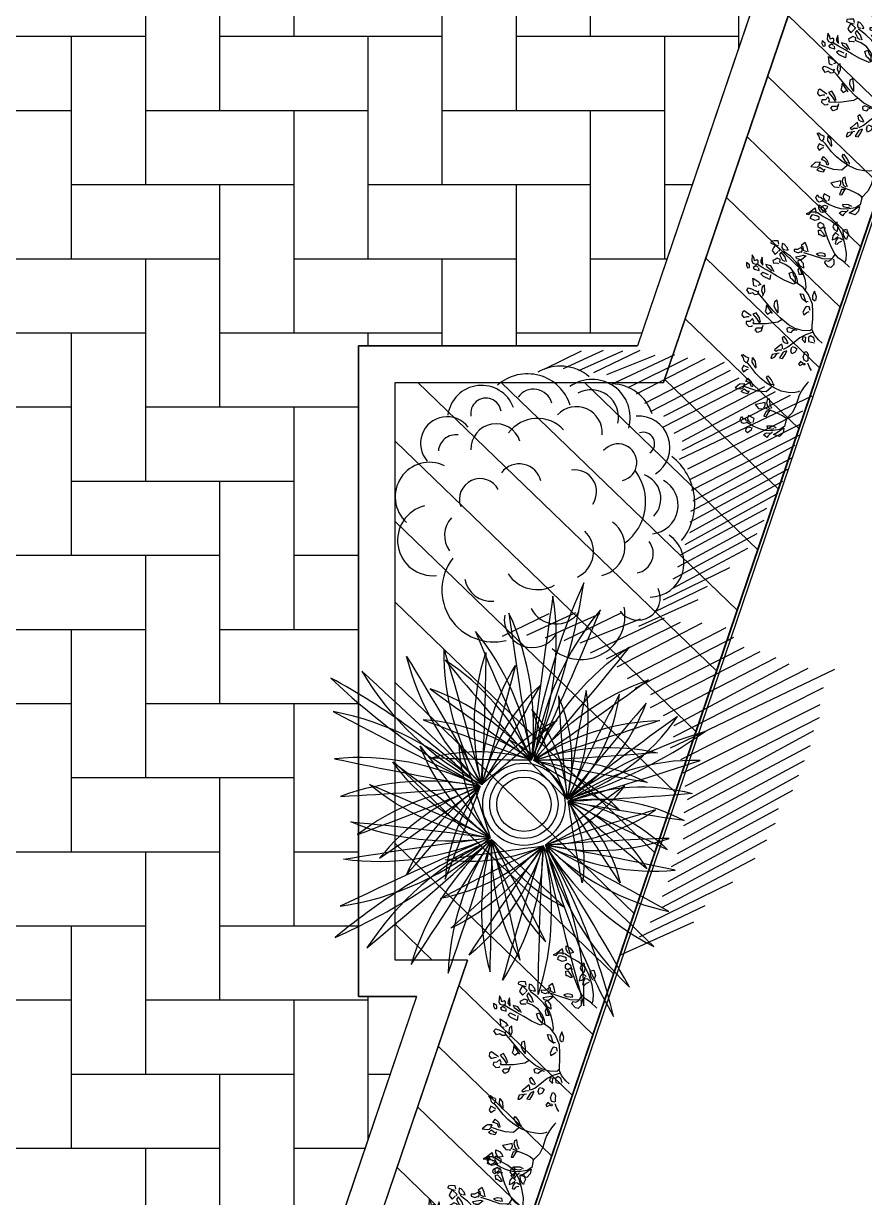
# Model space of a CAD drawing. Header units: millimetres. Extents: x 60.6 to 115.2, y 47.4 to 73.6.
# Drawn here: x 103.217 to 105.522, y 53.31 to 56.528 of the extents above; entities that cross this region are included whole.
import ezdxf

# ---------------------------------------------------------------- set-up
doc = ezdxf.new("R2010")
doc.units = ezdxf.units.MM
for name, color, linetype in [('bord', 251, 'Continuous'), ('tree 3', 96, 'Continuous'), ('trees', 118, 'Continuous')]:
    doc.layers.add(name, color=color, linetype=linetype)
doc.layers.add('hatch 3', color=7, linetype='Continuous', true_color=0x57792a)
doc.layers.add('paving', color=251, linetype='Continuous', lineweight=30)
doc.styles.get("Standard").update_dxf_attribs({"font": 'arial.ttf'})
doc.linetypes.add('FENCELINE1', pattern='A,6.35,-2.54,[133,ltypeshp.shx,S=2.54,R=0,X=-2.54,Y=0],-2.54,25.4', length=36.83)

# ---------------------------------------------------------------- blocks, each defined once
blk = doc.blocks.new('LCPLSH01')
for centre, radius, start, end in [((0.4462804744991331, 3.411669429634358), 1.846751345422383, 346.3015873750088, 127.9370226553181), ((-1.236412537400685, 3.811305384647731), 1.00007828974768, 15.03719734787322, 170.8059841391778), ((-2.760716976921245, 2.978446032712869), 1.562548278924652, 72.59783825227498, 215.221853774835), ((0.7586330762831679, 2.964807016332069), 0.9344367083647337, 32.92540397215033, 120.281903141776), ((3.142254820817815, 2.675310571032115), 1.260942738531412, 307.7690162227123, 119.5953548926374), ((-1.668193587478637, 2.712798834943607), 0.9873212501329246, 50.32486390489546, 170.5642262486379), ((-0.4589377279976397, 1.627808135024173), 1.247029163362783, 57.13994507918288, 143.1153100614277), ((2.006182093419394, 1.977579965638514), 0.9124787550288564, 340.8702265453924, 60.91392328387293), ((-4.349620928356185, 1.578876762556572), 0.7955394740648652, 61.28893497756891, 228.7430707917667), ((3.880227601253903, 1.310261164579304), 1.227032837637524, 268.3456964574647, 71.80761159692182), ((-1.318788486342076, 1.126752855753026), 1.005077407613917, 139.5951462315882, 249.8130744065581), ((-4.238335608000266, 0.2766872770903124), 1.20940199358339, 114.2325708235197, 259.6452990916742), ((-2.216451682237977, 0.5266801504001801), 1.063259472562121, 126.6684779249226, 258.2541899656549), ((2.205626102987434, 0.6630188588015073), 0.7356130302744137, 231.9504511444709, 44.67024517890606), ((-3.567620853735217, 0.2046980992808596), 0.7018041919928725, 124.7303738160669, 241.9445818217542), ((4.087216204638853, -0.68020637061346), 0.945697641107543, 241.4709903396407, 65.95299387556177), ((-1.550947569036563, -0.9173865270181221), 1.81861298405195, 150.2853854258438, 240.9902399207691), ((3.674230610140715, -0.5143150536240704), 0.6219042935600835, 285.9189036761777, 18.6962073373901), ((-3.393083378196799, -1.59531678221272), 1.015845468367616, 119.784729226937, 265.1379386636391), ((-0.7588451963190757, -0.9527317274727274), 0.7798334301801184, 169.7034853116127, 302.4572715365821), ((1.124192148135787, -0.3371376828147827), 0.7877327702540039, 217.1947256055235, 347.0017875511076), ((2.414882900585532, -1.20921618802454), 0.8945179320400393, 222.2015704582211, 26.26703907361906), ((-2.899878326368441, -1.452754076236547), 2.114159667915088, 165.2088940143377, 256.0533005955064), ((-2.84061122940977, -1.610748862099625), 0.8990170335302412, 160.5723700214119, 273.7596949951071), ((3.312598456603784, -1.957550306748228), 1.210708977616722, 224.5471956577107, 16.64523818653643), ((-1.747946953563424, -2.534062625258702), 0.6633297925705822, 127.732698048603, 344.8714011554787), ((0.9950356393370683, -1.632160819664175), 1.27603188767645, 247.0119664507745, 347.4341500612608), ((3.257558137070898, -2.217367316952538), 0.5432171475903874, 212.3242603326337, 34.48841469371855), ((-2.195311787528958, -3.318403248259761), 1.117149114927742, 146.8299787883539, 298.3034898994062), ((-2.293395045371714, -3.510496146368599), 0.4046796102187317, 149.5216477167455, 313.5871163321817), ((0.04330586114038582, -2.894438649574825), 0.9257499348200435, 199.6380275572884, 340.3619724427115), ((1.830966861297544, -2.636847800152202), 1.601922212302519, 221.7692870858376, 335.3393969305943), ((1.785686750630131, -3.072820030722905), 0.6772092297614505, 219.6109414307482, 348.696108281547), ((-0.2538125552685635, -3.616879948939149), 1.354988975176594, 187.9213749218619, 329.6271875248916), ((-0.2146143119842314, -3.605656469457937), 0.9828861064566123, 191.6192407458756, 322.623335431122), ((0.8803330515328049, -3.38072203088602), 1.585534798419175, 253.3841287376492, 324.4756405131403), ((-1.002978126850017, -3.580073632426355), 1.53848519617026, 221.5755322007732, 292.6670439762376)]:
    blk.add_arc(centre, radius, start, end)
at = {"flags": 1}
for tag, p in [('SIZE', (-1.267605633802816, 1.068913480885312)), ('ITEM', (-1.267605633802816, 0.2117706237424546))]:
    blk.add_attdef(tag, p, '', height=0.5, dxfattribs=at)
blk = doc.blocks.new('SHADOW2')
at = {"color": 250}
for p, q in [((6.317349784746057, -0.4524060045951046), (7.119882256316487, -1.952089445054298)), ((6.379083051811449, -1.246356061310507), (7.181615523353685, -2.834256174743132)), ((6.317349784746057, -1.863872772082686), (7.181615523353685, -3.628206231456716)), ((6.255616517707949, -2.481389482856684), (7.243348790390883, -4.333939615202326)), ((6.193883250670751, -3.010689520682718), (7.058148989279289, -4.951456325974505)), ((5.885216915455658, -3.36355621254188), (7.119882256316487, -5.745406382686269)), ((5.70001711431496, -3.892856250340628), (6.996415722212987, -6.274706420488656)), ((5.082684443885228, -4.598589634086238), (6.872949188138591, -7.774389860947849)), ((5.453084046166623, -4.245722942228895), (6.996415722212987, -6.980439804232446)), ((-3.992105811397323, -4.68680630705785), (-2.819173737574602, -7.068656477205877)), ((4.774018108699238, -4.863239653001074), (6.564282852923498, -8.039039879833581)), ((-3.374773140967591, -5.304323017830029), (-2.263574334182067, -7.421523169061402)), ((4.156685438268596, -5.39253969080346), (6.132149983633553, -8.921206609518777)), ((4.58881830755854, -5.39253969080346), (6.255616517707949, -8.391906571720028)), ((-2.880907004611799, -5.657189709716477), (-1.461041862639831, -8.303689898750235)), ((-2.387040868285567, -6.010056401575639), (-0.6585093910689466, -9.009423282492207)), ((-2.016641266033275, -6.010056401575639), (-0.04117672066831801, -9.36228997435137)), ((2.860286830371479, -6.098273074545432), (5.638283847277762, -11.39127345260931)), ((3.9097523700907, -5.833623055632415), (5.946950182492856, -9.450506647321163)), ((-1.522775129677029, -6.186489747515225), (0.5144226827251259, -9.626939993264386)), ((-1.028908993350342, -6.274706420488656), (1.008288819080917, -9.715156666235998)), ((-0.5967761240317486, -6.451139766431879), (1.62562148951065, -10.15624003106495)), ((2.057754358800139, -6.539356439374387), (4.465351773484599, -10.95019008778036)), ((2.489887228090083, -6.451139766431879), (5.02095117684803, -11.03840676075379)), ((3.23068643262377, -6.186489747515225), (5.638283847277762, -10.5091067229514)), ((3.601086034876062, -6.186489747515225), (5.761750381381717, -9.891590012179222)), ((-0.102909987705516, -6.62757311234418), (2.119487625837337, -10.33267337700818)), ((0.3292228816139868, -6.62757311234418), (2.613353762193583, -10.5091067229514)), ((0.7613557509030215, -6.62757311234418), (3.10721989852027, -10.68554006886552)), ((1.193488620192511, -6.715789785317611), (3.601086034876062, -10.77375674183713)), ((1.62562148951065, -6.62757311234418), (4.033218904165096, -10.95019008778036))]:
    blk.add_line(p, q, dxfattribs=at)
blk = doc.blocks.new('FRWN', base_point=(2236.365295990125, 2183.077887642517))
for centre, radius, start, end in [((2474.17399426576, 2145.234429767566), 240.8009640335469, 170.9581072378506, 208.635861953655), ((-1131.505933033677, 1522.62078431855), 3432.019842689925, 8.498768547477061, 11.09520064402869)]:
    blk.add_arc(centre, radius, start, end)
blk = doc.blocks.new('FAN-FRWN', base_point=(2236.365295990125, 2187.058283105804))
for centre, radius, start, end in [((5601.451078592017, 1522.62078431855), 3432.019842689925, 168.9047993559713, 171.5012314525229), ((1995.77115129258, 2145.234429767566), 240.8009640335469, 331.364138046345, 9.04189276214937), ((2774.989562748728, 2087.816947627146), 546.9833154986127, 169.9703990783397, 188.1863073975943), ((2474.17399426576, 2145.234429767566), 240.8009640335469, 170.9581072378506, 208.635861953655), ((1712.060193351688, 2104.916460431077), 530.099093902669, 349.6777114042775, 8.478995071656506), ((-1131.505933033677, 1522.62078431855), 3432.019842689925, 8.498768547477061, 11.09520064402869)]:
    blk.add_arc(centre, radius, start, end)
for p, xscale, yscale, rotation in [((2233.579849568216, 2183.077887642517), -0.6, 0.6, 262.5248729788206), ((2236.365295990125, 2183.077887642517), 0.6, 0.6, 97.47512702117939), ((2233.579849568216, 2183.077887642517), -0.7, 0.7, 285.3139847964163), ((2233.579849568216, 2183.077887642517), -0.75, 0.75, 301.9977079444358), ((2233.579849568216, 2183.077887642517), -0.8, 0.8, 316.8002169681991), ((2233.579849568216, 2183.077887642517), -0.85, 0.85, 333.3396816587502), ((2236.365295990125, 2183.077887642517), 0.85, 0.85, 26.6603183412499), ((2236.365295990125, 2183.077887642517), 0.8, 0.8, 43.19978303180093), ((2236.365295990125, 2183.077887642517), 0.75, 0.75, 58.0022920555642), ((2236.365295990125, 2183.077887642517), 0.7, 0.7, 74.68601520358378), ((2233.579849568216, 2183.077887642517), -0.9, 0.9, 346.3602519384186), ((2236.365295990125, 2183.077887642517), 0.9, 0.9, 13.63974806158141)]:
    blk.add_blockref('FRWN', p, dxfattribs=dict(xscale=xscale, yscale=yscale, rotation=rotation))
blk = doc.blocks.new('LCPLTR17')
for radius in [1.286479260935628, 1.06765442952294, 0.8515099364101745]:
    blk.add_circle((0.03824502639599814, -0.007119892617993173), radius)
at = {"xscale": 0.02777775, "zscale": 0.05555549999999999}
for p, yscale, rotation in [((-0.1546053018782914, 1.323935152740887), 0.0333333, 173.9653891846502), ((-1.30909040529923, 0.2712635118427897), 0.0333333, 241.9002880170951), ((1.238833367651296, 0.4307270876720395), 0.0333333, 103.493212329865), ((0.7458793515920661, -1.048219535290627), 0.02777775, 56.19521290221859), ((-0.6618098207295589, -1.116834181278591), 0.0333333, 321.5582203571314)]:
    blk.add_blockref('FAN-FRWN', p, dxfattribs=dict(at, yscale=yscale, rotation=rotation))
at = {"flags": 1}
for tag, p in [('SIZE', (3.538645202885164, 4.802447061058501)), ('ITEM', (3.538645202885164, 3.945304203915839))]:
    blk.add_attdef(tag, p, '', height=0.5, dxfattribs=at)
blk = doc.blocks.new('6343')
at = {"color": 92, "linetype": 'Continuous'}
for p, q in [((687.8862509526036, 609.2945715560403), (687.882652725149, 609.2881341930103)), ((687.882652725149, 609.2881341930103), (687.8864376813826, 609.2836014556282)), ((687.8927064879027, 609.2989487673872), (687.8862509526036, 609.2945715560403)), ((687.8864376813826, 609.2836014556282), (687.8925070650006, 609.287896455657)), ((687.8926018146772, 609.2880834071301), (687.8927064879027, 609.2989487673872)), ((687.904403327395, 609.2894284821974), (687.9010878074467, 609.2835516453978)), ((687.9187005539618, 609.2979768723741), (687.904403327395, 609.2894284821974)), ((687.9091707745048, 609.2834371225767), (687.9146509719016, 609.2886073615865)), ((687.9146509719016, 609.2886073615865), (687.9187005539618, 609.2979768723741)), ((687.8266854543546, 609.2425221336891), (687.8316989476427, 609.2549329150401)), ((687.8316989476427, 609.2549329150401), (687.8389503707355, 609.2543077985994)), ((687.8389503707355, 609.2543077985994), (687.8415896760291, 609.2456952279887)), ((687.8520606233451, 609.2450892333853), (687.8680639110823, 609.2595053668713)), ((687.8680639110823, 609.2595053668713), (687.8684186248972, 609.2420658296095)), ((687.8924512719409, 609.2755412934064), (687.8902518731772, 609.2707343631215)), ((687.8902518731772, 609.2707343631215), (687.8949644450863, 609.2580601462628)), ((687.9001446013766, 609.272840515334), (687.8924512719409, 609.2755412934064)), ((687.8949644450863, 609.2580601462628), (687.9007092299114, 609.2626195982432)), ((687.9003882811545, 609.265387323366), (687.9001446013766, 609.272840515334)), ((687.9010878074467, 609.2835516453978), (687.9042637687596, 609.2730503646283)), ((687.9042637687596, 609.2730503646283), (687.9098179722779, 609.2715643794105)), ((687.9149100565786, 609.2798216030387), (687.9091707745048, 609.2834371225767)), ((687.9109748857975, 609.2718106851737), (687.9151245177931, 609.2750298545136)), ((687.9153758428283, 609.266908755685), (687.9122603140517, 609.2575721302717)), ((687.9132877395828, 609.2577908681681), (687.9238440267114, 609.2668770508484)), ((687.9151245177931, 609.2750298545136), (687.9149100565786, 609.2798216030387)), ((687.9196353012105, 609.2689838514425), (687.9153758428283, 609.266908755685)), ((687.9296762441446, 609.2722898196382), (687.9196353012105, 609.2689838514425)), ((687.9238440267114, 609.2668770508484), (687.9296762441446, 609.2722898196382)), ((687.9597266956476, 609.259837435481), (687.9559712477685, 609.247194152697)), ((687.9684024989625, 609.261350946851), (687.9597266956476, 609.259837435481)), ((687.9771541611138, 609.2618799323392), (687.9684024989625, 609.261350946851)), ((687.9745545448012, 609.2438114210671), (687.9771541611138, 609.2618799323392)), ((687.9794398345463, 609.2763784332407), (687.9747276668118, 609.2745413205175)), ((687.9747276668118, 609.2745413205175), (687.9777890527514, 609.2626822175876)), ((687.9777890527514, 609.2626822175876), (687.9811730760695, 609.2537278586427)), ((687.9853641951763, 609.2706333793833), (687.9794398345463, 609.2763784332407)), ((687.9846352862257, 609.2551312715565), (687.9912303417616, 609.2613735652727)), ((687.9912303417616, 609.2613735652727), (687.9853641951763, 609.2706333793833)), ((687.7672409734905, 609.2258637569089), (687.7653008065013, 609.2179432089952)), ((687.7752793170856, 609.2297432441097), (687.7672409734905, 609.2258637569089)), ((687.7809095435344, 609.2272719622495), (687.7752793170856, 609.2297432441097)), ((687.7805265452017, 609.2038364778285), (687.7809095435344, 609.2272719622495)), ((687.8342530772182, 609.2366273963836), (687.8266854543546, 609.2425221336891)), ((687.8338884014566, 609.2288754896609), (687.8342530772182, 609.2366273963836)), ((687.8381682368072, 609.2232822674426), (687.8338884014566, 609.2288754896609)), ((687.8481682233114, 609.227412607152), (687.8381682368072, 609.2232822674426)), ((687.8415896760291, 609.2456952279887), (687.8446355099725, 609.2294965507189)), ((687.8446355099725, 609.2294965507189), (687.8460186225727, 609.2267881798863)), ((687.8551122882288, 609.2370639861091), (687.8520606233451, 609.2450892333853)), ((687.8632942232684, 609.2251275875899), (687.8537822910968, 609.2206008160953)), ((687.8567122276326, 609.2118833412343), (687.8699256673398, 609.2223699316074)), ((687.8658235764789, 609.2321728965228), (687.8590765304765, 609.2367413196124)), ((687.8699256673398, 609.2223699316074), (687.8632942232684, 609.2251275875899)), ((687.8684186248972, 609.2420658296095), (687.8658235764789, 609.2321728965228)), ((687.8882333168566, 609.2379437789114), (687.8897594910302, 609.2484446579016)), ((687.8914381855418, 609.2191096845415), (687.8882333168566, 609.2379437789114)), ((687.8897594910302, 609.2484446579016), (687.8972479162135, 609.2467025434621)), ((687.9033758796523, 609.225487938963), (687.8914381855418, 609.2191096845415)), ((687.8972479162135, 609.2467025434621), (687.9000031189144, 609.2306087704425)), ((687.9154369907315, 609.2382308900771), (687.914939619518, 609.2279498479343)), ((687.9153659738644, 609.2215346119625), (687.9192743300692, 609.2290394829532)), ((687.9156319928363, 609.2467797645403), (687.9154369907315, 609.2382308900771)), ((687.919117350536, 609.2518588628375), (687.9156319928363, 609.2467797645403)), ((687.923350562611, 609.2389158113773), (687.919117350536, 609.2518588628375)), ((687.9192743300692, 609.2290394829532), (687.923350562611, 609.2389158113773)), ((687.938470491548, 609.2429679206408), (687.9343502422108, 609.2370865370959)), ((687.9343502422108, 609.2370865370959), (687.9379123382079, 609.2323403793241)), ((687.9379123382079, 609.2323403793241), (687.9410890532854, 609.2275121743293)), ((687.9450484705607, 609.239197400148), (687.938470491548, 609.2429679206408)), ((687.9410890532854, 609.2275121743293), (687.9413420669421, 609.2250635446078)), ((687.9509693282522, 609.2366212140369), (687.9450484705607, 609.239197400148)), ((687.945543639469, 609.2236223385887), (687.9530953061613, 609.2278993565252)), ((687.9530953061613, 609.2278993565252), (687.9509693282522, 609.2366212140369)), ((687.9623926130247, 609.2372186473062), (687.9549184553916, 609.223116537396)), ((687.9549184553916, 609.223116537396), (687.95558258259, 609.2155844675206)), ((687.9559712477685, 609.247194152697), (687.9676546991717, 609.2446773616699)), ((687.9573458845503, 609.21045454255), (687.9661342848265, 609.2221679836965)), ((687.9711523630065, 609.2370814315524), (687.9623926130247, 609.2372186473062)), ((687.9661342848265, 609.2221679836965), (687.9711523630065, 609.2370814315524)), ((687.9693660606005, 609.2442078120584), (687.9745545448012, 609.2438114210671)), ((687.9820288281304, 609.2433997250163), (687.9798289370831, 609.2385951070169)), ((687.9798289370831, 609.2385951070169), (687.9825747299196, 609.2320065598084)), ((687.9917227784929, 609.2489675355548), (687.9820288281304, 609.2433997250163)), ((687.9835636030086, 609.2298821789004), (687.9863898395736, 609.2248117723152)), ((687.9863898395736, 609.2248117723152), (687.9907594355342, 609.2314141646468)), ((687.9907594355342, 609.2314141646468), (687.9936227214164, 609.2431995838762)), ((687.9936227214164, 609.2431995838762), (687.9917227784929, 609.2489675355548)), ((688.0921465589449, 609.2244158166972), (688.0970821935834, 609.2264672846659)), ((688.0947096942102, 609.2111164018107), (688.0921465589449, 609.2244158166972)), ((688.095559763239, 609.2418228375668), (688.0989285457521, 609.2342002744389)), ((688.1039589300676, 609.2364386938801), (688.095559763239, 609.2418228375668)), ((688.0970821935834, 609.2264672846659), (688.1043942347083, 609.2261894381604)), ((688.0989285457521, 609.2342002744389), (688.1083374933198, 609.2335341547835)), ((688.119688422194, 609.2319472461878), (688.1039589300676, 609.2364386938801)), ((688.1043942347083, 609.2261894381604), (688.1090810909925, 609.2130077969985)), ((688.1083374933198, 609.2335341547835), (688.1145899556808, 609.2243557812283)), ((688.1142482633682, 609.2202803306503), (688.12362601396, 609.2311177620546)), ((688.12362601396, 609.2311177620546), (688.119688422194, 609.2319472461878)), ((688.1230096635726, 609.2113025488045), (688.1278820951001, 609.2218479195972)), ((688.1278820951001, 609.2218479195972), (688.135744054637, 609.2271916747328)), ((688.135744054637, 609.2271916747328), (688.1376421448449, 609.2157520247084)), ((687.7545198064205, 609.20297190758), (687.7527986855374, 609.1927622776454)), ((687.7527986855374, 609.1927622776454), (687.7582427514764, 609.186748995854)), ((687.7597997014542, 609.2059305650467), (687.7545198064205, 609.20297190758)), ((687.7659344136923, 609.1985616955545), (687.7597997014542, 609.2059305650467)), ((687.7653008065013, 609.2179432089952), (687.7729363644653, 609.2117293762882)), ((687.7762579170355, 609.1967560490618), (687.7659344136923, 609.1985616955545)), ((687.7720919622818, 609.1891971412882), (687.7762579170355, 609.1967560490618)), ((687.7729363644653, 609.2117293762882), (687.7760711882568, 609.2077261494746)), ((687.7868507397966, 609.2025144229628), (687.7825854674713, 609.186592985531)), ((687.7954056025229, 609.1976629591617), (687.7868507397966, 609.2025144229628)), ((687.7890693034749, 609.1826364484217), (687.7954056025229, 609.1976629591617)), ((687.8427609500819, 609.2099146096633), (687.8567122276326, 609.2118833412343)), ((687.8537822910968, 609.2206008160953), (687.8463054012869, 609.2096677380265)), ((687.9802106294253, 609.1912435106652), (687.9838515189278, 609.1968560596085)), ((687.9854233217217, 609.1800083924278), (687.9802106294253, 609.1912435106652)), ((687.9838515189278, 609.1968560596085), (687.9908857102321, 609.1896786883347)), ((687.9908857102321, 609.1896786883347), (687.9987931726929, 609.1821877032605)), ((687.9971332049274, 609.2126949247371), (687.9929834088376, 609.2094765261586)), ((687.9929834088376, 609.2094765261586), (687.9959704774644, 609.1986022772994)), ((687.9959704774644, 609.1986022772994), (688.0030351333806, 609.1944342260712)), ((688.0023082626408, 609.2047889927087), (687.9971332049274, 609.2126949247371)), ((688.0017805909097, 609.191497859758), (688.0101244783634, 609.1939421884152)), ((688.0125752575577, 609.1994681433904), (688.0023082626408, 609.2047889927087)), ((688.016757004388, 609.196856066684), (688.009931328974, 609.191065012297)), ((688.009931328974, 609.191065012297), (688.0117470140384, 609.1812764175861)), ((688.0101244783634, 609.1939421884152), (688.0125752575577, 609.1994681433904)), ((688.0171444021173, 609.2026090414912), (688.016757004388, 609.196856066684)), ((688.0300401935128, 609.1981822248016), (688.0171444021173, 609.2026090414912)), ((688.0222458578846, 609.1868480041086), (688.0300401935128, 609.1981822248016)), ((688.0911097781343, 609.1990065696735), (688.085458972224, 609.1946339050718)), ((688.085458972224, 609.1946339050718), (688.0859747205932, 609.1859027899751)), ((688.0983834309113, 609.1963848336029), (688.0911097781343, 609.1990065696735)), ((688.103097287267, 609.2038944154333), (688.0947096942102, 609.2111164018107)), ((688.0996323235331, 609.1854740874802), (688.0983834309113, 609.1963848336029)), ((688.1081394094487, 609.2079699068045), (688.103097287267, 609.2038944154333)), ((688.1090810909925, 609.2130077969985), (688.1094314224077, 609.2075778576707)), ((688.112211696479, 609.2210133973562), (688.1142482633682, 609.2202803306503)), ((688.1249283332417, 609.2067068452429), (688.1230096635726, 609.2113025488045)), ((688.1324345673113, 609.200464673907), (688.1249283332417, 609.2067068452429)), ((688.1354181713981, 609.2072723279939), (688.1329075449332, 609.2013992671781)), ((688.1376421448449, 609.2157520247084), (688.1354181713981, 609.2072723279939)), ((687.674274268791, 609.1546927192461), (687.6777756210596, 609.164113097501)), ((687.6777756210596, 609.164113097501), (687.6813567719915, 609.160537646322)), ((687.6813567719915, 609.160537646322), (687.6801264206197, 609.1524354644423)), ((687.7531585525132, 609.1633133065453), (687.7557193051919, 609.1733673288569)), ((687.762105014277, 609.157878902059), (687.7531585525132, 609.1633133065453)), ((687.7557193051919, 609.1733673288569), (687.762267130785, 609.1722588584747)), ((687.7582427514764, 609.186748995854), (687.7611861144999, 609.1855410620294)), ((687.7772183969068, 609.162597540754), (687.762105014277, 609.157878902059)), ((687.762267130785, 609.1722588584747), (687.7688440278446, 609.1628168037307)), ((687.766959675316, 609.1874373649483), (687.7720919622818, 609.1891971412882)), ((687.7688440278446, 609.1628168037307), (687.7711445754945, 609.1614720151383)), ((687.7825854674713, 609.186592985531), (687.7774098960733, 609.1743152829641)), ((687.7812519674005, 609.1732986832641), (687.7890693034749, 609.1826364484217)), ((687.811900042545, 609.1794892642399), (687.8099819411452, 609.1695728674582)), ((687.8099819411452, 609.1695728674582), (687.8196437382751, 609.1664588888435)), ((687.8179048299064, 609.1809352626859), (687.811900042545, 609.1794892642399)), ((687.8296547302816, 609.186939171588), (687.8179048299064, 609.1809352626859)), ((687.8198798225059, 609.1596695858318), (687.8296547302816, 609.186939171588)), ((687.8329893597493, 609.1592909800422), (687.8286632883004, 609.1486959551169)), ((687.8387763470522, 609.1686968239982), (687.8329893597493, 609.1592909800422)), ((687.8487271252017, 609.1743185072252), (687.8387763470522, 609.1686968239982)), ((687.8426430690483, 609.1568432026693), (687.856631855486, 609.1699965539924)), ((687.856631855486, 609.1699965539924), (687.8487271252017, 609.1743185072252)), ((687.9247951674897, 609.1583192632751), (687.927079923063, 609.1671454591633)), ((687.9343794555599, 609.165030376634), (687.9247951674897, 609.1583192632751)), ((687.927079923063, 609.1671454591633), (687.9272624165399, 609.1738570976026)), ((687.9272624165399, 609.1738570976026), (687.9364962091, 609.1859989210515)), ((687.9375519523328, 609.1722109988106), (687.9351502173988, 609.1651944710799)), ((687.9364962091, 609.1859989210515), (687.9441168544489, 609.1811153426374)), ((687.9441168544489, 609.1811153426374), (687.9375519523328, 609.1722109988106)), ((687.9575186731574, 609.1717912665056), (687.948666758578, 609.1629003580266)), ((687.948666758578, 609.1629003580266), (687.954423685444, 609.1547855523545)), ((687.954091162915, 609.1557154347859), (687.9656543345116, 609.1726894441002)), ((687.9656543345116, 609.1726894441002), (687.9575186731574, 609.1717912665056)), ((687.9763821480127, 609.1866503573858), (687.9695357290431, 609.1740161272983)), ((687.9695357290431, 609.1740161272983), (687.9707238395382, 609.1627588820024)), ((687.9703605242088, 609.1606809859111), (687.9804098661651, 609.1689921230217)), ((687.9837042383826, 609.1825371137026), (687.9763821480127, 609.1866503573858)), ((687.9804098661651, 609.1689921230217), (687.9837042383826, 609.1825371137026)), ((688.0014440517581, 609.1754129753411), (687.9854233217217, 609.1800083924278)), ((687.9987931726929, 609.1821877032605), (688.0001904271471, 609.1781489140401)), ((688.0135290427443, 609.1773187407326), (688.0222458578846, 609.1868480041086)), ((688.068848542282, 609.1799209265448), (688.0783843927595, 609.1881235475159)), ((688.0710695810596, 609.1770573906623), (688.068848542282, 609.1799209265448)), ((688.071917081196, 609.1673962290399), (688.0710695810596, 609.1770573906623)), ((688.074111912065, 609.1640275811396), (688.071917081196, 609.1673962290399)), ((688.0777626867184, 609.1658055036672), (688.074111912065, 609.1640275811396)), ((688.079110017451, 609.1720980173892), (688.0761721187807, 609.166967887531)), ((688.0783843927595, 609.1881235475159), (688.0823918810404, 609.1838057720463)), ((688.0823918810404, 609.1838057720463), (688.079110017451, 609.1720980173892)), ((688.0859747205932, 609.1859027899751), (688.0936077104756, 609.182857218347)), ((688.0923478123511, 609.1774180214344), (688.0996323235331, 609.1854740874802)), ((688.0936077104756, 609.182857218347), (688.0940404470342, 609.1757762237065)), ((688.1085633589968, 609.1611863026928), (688.1057351226187, 609.1549128700142)), ((688.1176592815432, 609.1626224776795), (688.1085633589968, 609.1611863026928)), ((688.1144401614946, 609.148092026261), (688.1259075014608, 609.159207549851)), ((688.1259075014608, 609.159207549851), (688.1176592815432, 609.1626224776795)), ((687.593419904739, 609.126303075325), (687.5997081319706, 609.1137967288954)), ((687.6089195477493, 609.1222630310558), (687.593419904739, 609.126303075325)), ((687.6464202599814, 609.1404228542111), (687.64315471915, 609.1330548379883)), ((687.64315471915, 609.1330548379883), (687.6526870282905, 609.1299132915066)), ((687.6575993896897, 609.1428028800538), (687.6464202599814, 609.1404228542111)), ((687.6526870282905, 609.1299132915066), (687.6567149489355, 609.1267673215807)), ((687.6596621260894, 609.1280618901661), (687.6575993896897, 609.1428028800538)), ((687.6671175569765, 609.14099175196), (687.668516975338, 609.1482960312419)), ((687.6743348484246, 609.1405269539821), (687.6671175569765, 609.14099175196)), ((687.668516975338, 609.1482960312419), (687.674274268791, 609.1546927192461)), ((687.6820225494127, 609.1441650103538), (687.6743348484246, 609.1405269539821)), ((687.6757856936329, 609.1229872233105), (687.6782017345151, 609.1286725618918)), ((687.6782017345151, 609.1286725618918), (687.6890108712059, 609.1353108856127)), ((687.6801264206197, 609.1524354644423), (687.6825206359931, 609.1456060930718)), ((687.6890108712059, 609.1353108856127), (687.6847000405616, 609.1233840648704)), ((687.8300500509364, 609.1484908574562), (687.8426430690483, 609.1568432026693)), ((687.8987603082852, 609.1165789005818), (687.9077044044589, 609.1288250216137)), ((687.9077044044589, 609.1288250216137), (687.9116814281282, 609.1214979260977)), ((688.022472586836, 609.154868191969), (688.0225539100254, 609.147545602405)), ((688.030860179893, 609.1476462055916), (688.022472586836, 609.154868191969)), ((688.0225539100254, 609.147545602405), (688.0278459471, 609.1378300022199)), ((688.0278459471, 609.1378300022199), (688.030584586962, 609.1319070495864)), ((688.0355854245249, 609.1368084539954), (688.030860179893, 609.1476462055916)), ((688.0313972400874, 609.131246165851), (688.0355854245249, 609.1368084539954)), ((688.0818069847062, 609.1323035372365), (688.0747541753559, 609.1294677661125)), ((688.0747541753559, 609.1294677661125), (688.0767488679554, 609.1238867659075)), ((688.0892733826977, 609.1470703068652), (688.0784078846781, 609.1425889212369)), ((688.0784078846781, 609.1425889212369), (688.0858129868589, 609.1368255570975)), ((688.0916541715835, 609.1327313944582), (688.0818069847062, 609.1323035372365)), ((688.0858129868589, 609.1368255570975), (688.0953647935074, 609.1348564228266)), ((688.1003255924992, 609.1462545037617), (688.0892733826977, 609.1470703068652)), ((688.0950765832494, 609.1261209250785), (688.0916541715835, 609.1327313944582)), ((688.0942585914676, 609.1186060665348), (688.0950765832494, 609.1261209250785)), ((688.0986944723063, 609.133729929558), (688.1003255924992, 609.1462545037617)), ((688.1057351226187, 609.1549128700142), (688.1045350887617, 609.1441478672627)), ((688.1064019819936, 609.144211768298), (688.1144401614946, 609.148092026261)), ((688.1069828948888, 609.1238175544411), (688.1177277465147, 609.1332782467352)), ((688.1248831738827, 609.1267954153324), (688.1160087184275, 609.1142297563266)), ((688.1177277465147, 609.1332782467352), (688.1248831738827, 609.1267954153324)), ((687.5950477406727, 609.1073000115751), (687.6058048984339, 609.1040856754554)), ((687.5953857275548, 609.1000320654617), (687.5950477406727, 609.1073000115751)), ((687.5998884401389, 609.0889793519522), (687.5953857275548, 609.1000320654617)), ((687.5997081319706, 609.1137967288954), (687.6037773372343, 609.1098248459318)), ((687.6037773372343, 609.1098248459318), (687.6097786386547, 609.1087668004438)), ((687.6058048984339, 609.1040856754554), (687.6051916468101, 609.0956129240402)), ((687.6051916468101, 609.0956129240402), (687.6056508697561, 609.0890395177977)), ((687.6102528453275, 609.1210450688843), (687.6089195477493, 609.1222630310558)), ((687.6179669943048, 609.1106776784549), (687.6102528453275, 609.1210450688843)), ((687.6113388890778, 609.1102672374518), (687.6179669943048, 609.1106776784549)), ((687.622043920812, 609.0915281005731), (687.6267730179721, 609.0977058865865)), ((687.6247695221753, 609.1127930474582), (687.635422045109, 609.1132263862818)), ((687.6266281804797, 609.1078510088174), (687.6247695221753, 609.1127930474582)), ((687.6279820191206, 609.0989639579088), (687.6266281804797, 609.1078510088174)), ((687.6267730179721, 609.0977058865865), (687.6279820191206, 609.0989639579088)), ((687.6297576656143, 609.0956720397248), (687.6270500586334, 609.0900922120607)), ((687.6338241217047, 609.1005421002831), (687.6297576656143, 609.0956720397248)), ((687.635422045109, 609.1132263862818), (687.6338241217047, 609.1005421002831)), ((687.6729343097116, 609.1130381052491), (687.669397946337, 609.112618775644)), ((687.670837403269, 609.113426378399), (687.6757856936329, 609.1229872233105)), ((687.6847000405616, 609.1233840648704), (687.6729343097116, 609.1130381052491)), ((687.7270367087749, 609.0965070769678), (687.7160984744777, 609.093313726079)), ((687.7160984744777, 609.093313726079), (687.7186656805642, 609.0903540168856)), ((687.7408938849318, 609.0823258821752), (687.7270367087749, 609.0965070769678)), ((687.7410507932565, 609.0977816045245), (687.7407599334083, 609.0927163468145)), ((687.7407599334083, 609.0927163468145), (687.7468066648545, 609.0896354437)), ((687.7462747485973, 609.0963434528071), (687.7410507932565, 609.0977816045245)), ((687.7593816119414, 609.0928941429032), (687.7462747485973, 609.0963434528071)), ((687.7657315505785, 609.0908986424668), (687.7593816119414, 609.0928941429032)), ((687.7801309383015, 609.1000461794406), (687.7735041581565, 609.0923660750165)), ((687.7862774091858, 609.0976758986192), (687.7801309383015, 609.1000461794406)), ((687.7821156961433, 609.0869543503892), (687.7862774091858, 609.0976758986192)), ((687.8082935579511, 609.1043241561956), (687.8022116657052, 609.0981919201423)), ((687.8022116657052, 609.0981919201423), (687.8063135924712, 609.088389725989)), ((687.8145202876896, 609.1003112700173), (687.8082935579511, 609.1043241561956)), ((687.8178345231913, 609.0860043081279), (687.8145202876896, 609.1003112700173)), ((687.8701319045981, 609.0939687562487), (687.866011655261, 609.0880873727039)), ((687.8836642762524, 609.0960166939153), (687.8701319045981, 609.0939687562487)), ((687.8882701205384, 609.095829012474), (687.8836642762524, 609.0960166939153)), ((687.8920931539283, 609.0879687945002), (687.8882701205384, 609.095829012474)), ((687.8981162638604, 609.1050983706444), (687.8987603082852, 609.1165789005818)), ((687.901606168054, 609.0981671002454), (687.8981162638604, 609.1050983706444)), ((687.9116814281282, 609.1214979260977), (687.8992724066184, 609.1053445123132)), ((687.8992724066184, 609.1053445123132), (687.8993583147001, 609.1005245892535)), ((687.9223442573843, 609.0979123972427), (687.9144151335086, 609.0928879016028)), ((687.9144151335086, 609.0928879016028), (687.914735000312, 609.0844486422295)), ((687.9359296515235, 609.1009714938016), (687.9223442573843, 609.0979123972427)), ((687.9264195336689, 609.0876033854529), (687.9359296515235, 609.1009714938016)), ((688.0118443265828, 609.1089003909616), (688.0154897839806, 609.1226885180895)), ((688.0143406087011, 609.1015916057277), (688.0118443265828, 609.1089003909616)), ((688.0258272436821, 609.0993672770908), (688.0143406087011, 609.1015916057277)), ((688.0154897839806, 609.1226885180895), (688.0217521698905, 609.1241885533183)), ((688.0217521698905, 609.1241885533183), (688.0252150954133, 609.116752006807)), ((688.0252150954133, 609.116752006807), (688.0335393382617, 609.1123517823352)), ((688.033235280532, 609.1049471455483), (688.0258272436821, 609.0993672770908)), ((688.0376004556952, 609.1090461006144), (688.033235280532, 609.1049471455483)), ((688.0767488679554, 609.1238867659075), (688.0846155210838, 609.122892293266)), ((688.0846155210838, 609.122892293266), (688.0908501745583, 609.1182139766078)), ((688.1014068658617, 609.1127888297062), (688.1069828948888, 609.1238175544411)), ((688.1054393713989, 609.1121455262847), (688.1017538584331, 609.1105269873633)), ((688.1160087184275, 609.1142297563266), (688.1054393713989, 609.1121455262847)), ((687.5259447417235, 609.055888534345), (687.5314330099536, 609.0660654837931)), ((687.5314330099536, 609.0660654837931), (687.5397660943974, 609.0666721338534)), ((687.5397660943974, 609.0666721338534), (687.5370935539173, 609.0609313810595)), ((687.5370935539173, 609.0609313810595), (687.5391133554751, 609.0558568703023)), ((687.6094375146108, 609.0901792495226), (687.5998884401389, 609.0889793519522)), ((687.6251910891372, 609.0893628805447), (687.622043920812, 609.0915281005731)), ((687.6591172299273, 609.0555499436302), (687.6665010586813, 609.0719685393337)), ((687.6665010586813, 609.0719685393337), (687.6726840998134, 609.0719490565104)), ((687.6726840998134, 609.0719490565104), (687.6684634339537, 609.0577065207368)), ((687.7186656805642, 609.0903540168856), (687.7260430219986, 609.0868825593949)), ((687.7260430219986, 609.0868825593949), (687.7372998226806, 609.0865530663152)), ((687.7497153456553, 609.0749838224774), (687.7314025847538, 609.0740066029452)), ((687.7314025847538, 609.0740066029452), (687.7340856845813, 609.0665211102657)), ((687.7340856845813, 609.0665211102657), (687.7476928335585, 609.0670460770527)), ((687.7468066648545, 609.0896354437), (687.7531745956004, 609.0815662839369)), ((687.7476928335585, 609.0670460770527), (687.7582265975726, 609.0690699576638)), ((687.7581219428006, 609.0696160023597), (687.7497153456553, 609.0749838224774)), ((687.7557316719768, 609.0817474555481), (687.7601225901524, 609.0846749796863)), ((687.7601225901524, 609.0846749796863), (687.7657315505785, 609.0908986424668)), ((687.7652119988654, 609.0598205196661), (687.7743080328994, 609.0632009088563)), ((687.7735041581565, 609.0923660750165), (687.7736291389093, 609.0849085051399)), ((687.7736291389093, 609.0849085051399), (687.7763097229493, 609.0780507917689)), ((687.776456386532, 609.0632619034443), (687.7793454698984, 609.0555234118417)), ((687.7770272310909, 609.0777923307459), (687.7821156961433, 609.0869543503892)), ((687.8063135924712, 609.088389725989), (687.8132477338398, 609.087362696162)), ((687.8132477338398, 609.087362696162), (687.8173694693052, 609.0844042843763)), ((687.8202171647926, 609.077337094066), (687.8178345231913, 609.0860043081279)), ((687.866011655261, 609.0880873727039), (687.8754231709108, 609.0842529919692)), ((687.8754231709108, 609.0842529919692), (687.8818313121722, 609.0812802099796)), ((687.885709056668, 609.0801036200057), (687.8920931539283, 609.0879687945002)), ((687.9168128518202, 609.082889662486), (687.9264195336689, 609.0876033854529)), ((687.5124106103368, 609.0279861985939), (687.5134659323977, 609.034382517616)), ((687.5134659323977, 609.034382517616), (687.5208952640753, 609.0379663731104)), ((687.5208952640753, 609.0379663731104), (687.5280560470974, 609.0339863723063)), ((687.5270318674272, 609.0507822371637), (687.5259447417235, 609.055888534345)), ((687.5337196728274, 609.0458676430886), (687.5270318674272, 609.0507822371637)), ((687.5280560470974, 609.0339863723063), (687.5299480662844, 609.0288838511082)), ((687.5406833439514, 609.0478505399756), (687.5337196728274, 609.0458676430886)), ((687.5391133554751, 609.0558568703023), (687.5380769242545, 609.0506320286345)), ((687.5420100952228, 609.0472991072356), (687.5398248383127, 609.0411617585635)), ((687.5398248383127, 609.0411617585635), (687.540499768521, 609.0354673672849)), ((687.5455778580657, 609.0507271502194), (687.5420100952228, 609.0472991072356)), ((687.544629591817, 609.0318427542566), (687.555123850771, 609.0349116742747)), ((687.5529551021148, 609.0532992401547), (687.5455778580657, 609.0507271502194)), ((687.555123850771, 609.0349116742747), (687.5529551021148, 609.0532992401547)), ((687.5878073178679, 609.0548803540321), (687.5844189667354, 609.0411485759727)), ((687.5844189667354, 609.0411485759727), (687.5888494705189, 609.0335836615162)), ((687.5920390438147, 609.0507770979025), (687.5878073178679, 609.0548803540321)), ((687.5888494705189, 609.0335836615162), (687.5912135324719, 609.0294163402568)), ((687.5986733841567, 609.0448496393171), (687.5920390438147, 609.0507770979025)), ((687.5944868499416, 609.0304467850808), (687.6016890646798, 609.0313130121579)), ((687.6079139801011, 609.0361414628343), (687.5986733841567, 609.0448496393171)), ((687.6016890646798, 609.0313130121579), (687.6079139801011, 609.0361414628343)), ((687.6097567909337, 609.0325302851538), (687.6021368779484, 609.0229009924625)), ((687.6173568952189, 609.0353157954781), (687.6097567909337, 609.0325302851538)), ((687.6120670766368, 609.0216787292275), (687.6231569594191, 609.0320467751146)), ((687.6231569594191, 609.0320467751146), (687.6173568952189, 609.0353157954781)), ((687.6581408100716, 609.0506714370417), (687.6591172299273, 609.0555499436302)), ((687.6622743004001, 609.0438771855057), (687.6581408100716, 609.0506714370417)), ((687.6633713496531, 609.0494492971079), (687.6590204804379, 609.0440191528925)), ((687.6684634339537, 609.0577065207368), (687.6633713496531, 609.0494492971079)), ((687.7599125683785, 609.0527979295073), (687.7652119988654, 609.0598205196661)), ((687.768316831652, 609.0482679752431), (687.7599125683785, 609.0527979295073)), ((687.7790567620069, 609.0494102017317), (687.768316831652, 609.0482679752431)), ((687.7793454698984, 609.0555234118417), (687.7790567620069, 609.0494102017317)), ((687.8053804891923, 609.0404992797598), (687.8076011889906, 609.0504870412112)), ((687.8104840658497, 609.0446339880375), (687.8070145539593, 609.0416131927814)), ((687.8076011889906, 609.0504870412112), (687.8163883053925, 609.0546668538457)), ((687.8183517451215, 609.0484877745887), (687.8104840658497, 609.0446339880375)), ((687.821953669772, 609.0413278119265), (687.8133786777439, 609.0348005837661)), ((687.8133786777439, 609.0348005837661), (687.8197684226678, 609.0198180619017)), ((687.8163883053925, 609.0546668538457), (687.8183517451215, 609.0484877745887)), ((687.8298387945209, 609.0393164212577), (687.821953669772, 609.0413278119265)), ((687.8224284171429, 609.0198747027632), (687.8299712729557, 609.0293446415121)), ((687.8299712729557, 609.0293446415121), (687.8298387945209, 609.0393164212577)), ((687.5243051841102, 609.0238457560266), (687.5124106103368, 609.0279861985939)), ((687.5314243870376, 609.0263621035605), (687.5243051841102, 609.0238457560266)), ((687.5904104533057, 609.0205712274196), (687.5757976336354, 609.0172933929645)), ((687.5757976336354, 609.0172933929645), (687.5786570669891, 609.0120632745834)), ((687.5786570669891, 609.0120632745834), (687.5963830874338, 609.0133354367115)), ((687.5959189684041, 609.0117348062929), (687.5904104533057, 609.0205712274196)), ((687.6021368779484, 609.0229009924625), (687.602380721821, 609.0154470297318)), ((687.6057059798226, 609.0118170991968), (687.6120670766368, 609.0216787292275)), ((687.7465261304438, 609.0216132413807), (687.7455487757317, 609.0167353414607)), ((687.7455487757317, 609.0167353414607), (687.7528724076253, 609.0126224259662)), ((687.7559269901809, 609.0216133229679), (687.7465261304438, 609.0216132413807)), ((687.7528724076253, 609.0126224259662), (687.7541136877032, 609.0080484804809)), ((687.7554334330976, 609.0138347832349), (687.7559269901809, 609.0216133229679)), ((687.7579760272997, 609.0082044570861), (687.7554334330976, 609.0138347832349)), ((687.7564032682487, 609.0048667840537), (687.7579760272997, 609.0082044570861)), ((687.7649832783312, 609.0150348448998), (687.7707594626244, 609.0226030102588)), ((687.7659650154429, 609.0079031468864), (687.7649832783312, 609.0150348448998)), ((687.7704643721864, 609.0056914420421), (687.7659650154429, 609.0079031468864)), ((687.7768706991307, 609.0115599969067), (687.7696175874164, 609.0065126442402)), ((687.7707594626244, 609.0226030102588), (687.7857844777902, 609.0264689388106)), ((687.7826646923105, 609.0146281053694), (687.7768706991307, 609.0115599969067)), ((687.7875404626816, 609.0220053791771), (687.7826646923105, 609.0146281053694)), ((687.7857844777902, 609.0264689388106), (687.7875404626816, 609.0220053791771)), ((687.5323319701205, 608.9766786303978), (687.5334835663846, 608.9889351407621)), ((687.5383180307359, 608.9769523807269), (687.5323319701205, 608.9766786303978)), ((687.5334835663846, 608.9889351407621), (687.5388152378549, 608.9872341936318)), ((687.5537154429068, 608.9733925210832), (687.5383180307359, 608.9769523807269)), ((687.5388152378549, 608.9872341936318), (687.5426053856482, 608.98520505761)), ((687.5426053856482, 608.98520505761), (687.5485198057321, 608.9744545066494)), ((687.5496704457387, 608.9665256768005), (687.5615129318833, 608.9613734686733)), ((687.5549419033518, 608.9499661301533), (687.5496704457387, 608.9665256768005)), ((687.5578279710003, 608.9944515995469), (687.5543346895648, 608.9900379317303)), ((687.5543346895648, 608.9900379317303), (687.5593505654393, 608.9790952758839)), ((687.567317159804, 608.9807913560762), (687.5578279710003, 608.9944515995469)), ((687.5593505654393, 608.9790952758839), (687.5645497055526, 608.9748644225714)), ((687.68792748907, 608.9767768120895), (687.6842965524571, 608.9780051415239)), ((687.5682625629654, 608.9479638728234), (687.5549419033518, 608.9499661301533)), ((687.5800188455528, 608.953302023056), (687.5682625629654, 608.9479638728234)), ((687.5849537074231, 608.9548537941237), (687.5708764045025, 608.9606976674455))]:
    blk.add_line(p, q, dxfattribs=at)
at = {"color": 33, "linetype": 'Continuous'}
for p, q in [((687.906567832973, 609.2533573724261), (687.9052883397051, 609.2744367559965)), ((687.8391409662229, 609.2106449328519), (687.8432613249847, 609.2251996720601)), ((687.9085123316196, 609.2329199059315), (687.906567832973, 609.2533573724261)), ((687.9106265476147, 609.2101828553713), (687.9085123316196, 609.2329199059315)), ((687.9757856181135, 609.2100432748603), (687.9763580480604, 609.2231771574325)), ((687.9763580480604, 609.2231771574325), (687.9766744666804, 609.235254247894)), ((687.8320109765573, 609.183103745096), (687.8391409662229, 609.2106449328519)), ((687.9125846211265, 609.1859123536951), (687.9106265476147, 609.2101828553713)), ((687.9716080615281, 609.187469337663), (687.9757856181135, 609.2100432748603)), ((688.1163949984578, 609.2032223129759), (688.1165774933004, 609.2189408427911)), ((688.1193238289925, 609.1766551827452), (688.1163949984578, 609.2032223129759)), ((687.8214732196155, 609.1361545360013), (687.8266589013389, 609.1622811063328)), ((687.8266589013389, 609.1622811063328), (687.8320109765573, 609.183103745096)), ((687.9182243831359, 609.1594220400617), (687.9125846211265, 609.1859123536951)), ((687.9271194219804, 609.1538091026299), (687.9182243831359, 609.1594220400617)), ((687.9562547187312, 609.1518389846831), (687.9646344551511, 609.1644652921487)), ((687.9646344551511, 609.1644652921487), (687.9716080615281, 609.187469337663)), ((688.0739903361083, 609.1529918429484), (688.085886258695, 609.1702042796817)), ((688.085886258695, 609.1702042796817), (688.0930369958438, 609.1795661002385)), ((688.1177360074965, 609.1509618403365), (688.1193238289925, 609.1766551827452)), ((687.6585984226439, 609.1024801319805), (687.6669213772033, 609.1289402602328)), ((687.6669213772033, 609.1289402602328), (687.6689238178263, 609.1383734689781)), ((687.8192507082497, 609.1066569228378), (687.8214732196155, 609.1361545360013)), ((687.9231224404232, 609.1220991335388), (687.9311554427147, 609.1258107042229)), ((687.9311554427147, 609.1258107042229), (687.9449055631294, 609.1380793469866)), ((687.9449055631294, 609.1380793469866), (687.9562547187312, 609.1518389846831)), ((688.0509614624245, 609.1142263626767), (688.0603182814035, 609.132064876537)), ((688.0603182814035, 609.132064876537), (688.0739903361083, 609.1529918429484)), ((688.0892822691803, 609.1075382394232), (688.1063127493337, 609.1285130939101)), ((688.1063127493337, 609.1285130939101), (688.1177360074965, 609.1509618403365)), ((687.6551749699839, 609.0839026680334), (687.6585984226439, 609.1024801319805)), ((687.8218599277774, 609.0853602986178), (687.8192507082497, 609.1066569228378)), ((688.0475576316882, 609.0993222221158), (688.0509614624245, 609.1142263626767)), ((688.048330164793, 609.0836402374628), (688.0475576316882, 609.0993222221158)), ((688.0711799001152, 609.0893388206858), (688.0892822691803, 609.1075382394232)), ((687.6534874767588, 609.0631922920786), (687.6551749699839, 609.0839026680334)), ((687.6550717868143, 609.0391749695466), (687.6534874767588, 609.0631922920786)), ((687.7682374844328, 609.072561705558), (687.7559796242911, 609.079218112985)), ((687.7895573219861, 609.0656860876373), (687.7682374844328, 609.072561705558)), ((687.8084005260552, 609.0603739829576), (687.7895573219861, 609.0656860876373)), ((687.8283925015025, 609.0667335256405), (687.8218599277774, 609.0853602986178)), ((687.8396474789838, 609.0492789271892), (687.8283925015025, 609.0667335256405)), ((688.0449708747889, 609.0602390265735), (688.048330164793, 609.0836402374628)), ((688.0467742941225, 609.0781380282831), (688.0558963685421, 609.0797465503372)), ((688.0558963685421, 609.0797465503372), (688.0711799001152, 609.0893388206858)), ((687.536283201289, 609.0252284087213), (687.5345076492295, 609.0433661270563)), ((687.6594369098694, 609.0179186167617), (687.6550717868143, 609.0391749695466)), ((687.8238492834872, 609.0525217761376), (687.8084005260552, 609.0603739829576)), ((687.8415324183829, 609.0389209460536), (687.8238492834872, 609.0525217761376)), ((687.8469777359019, 609.0480034769571), (687.8396474789838, 609.0492789271892)), ((687.5399356124553, 609.0073234925057), (687.536283201289, 609.0252284087213)), ((687.5454811371068, 608.9918229706188), (687.5399356124553, 609.0073234925057)), ((687.6674353645531, 608.9999374871329), (687.6594369098694, 609.0179186167617)), ((687.6745868990735, 608.9874481586264), (687.6674353645531, 608.9999374871329)), ((687.7572210745349, 608.9921964664793), (687.7643537039494, 609.0022223550503)), ((687.5538580625474, 608.9780927067189), (687.5454811371068, 608.9918229706188)), ((687.5708764045025, 608.9606976674455), (687.5538580625474, 608.9780927067189)), ((687.5683275088121, 608.9709972797635), (687.567317159804, 608.9807913560762)), ((687.6842965524571, 608.9780051415239), (687.6745868990735, 608.9874481586264)), ((687.7533681448023, 608.9825352640636), (687.7572210745349, 608.9921964664793)), ((687.5615129318833, 608.9613734686733), (687.5806471908837, 608.9547708377354)), ((687.602962800596, 608.962191084782), (687.5849537074231, 608.9548537941237))]:
    blk.add_line(p, q, dxfattribs=at)
for points in [[(687.9259400756432, 609.1495545106271), (687.9354093704553, 609.1585768587579), (687.9434308647086, 609.1706265587376), (687.9499755766324, 609.1903696795206), (687.9493589782244, 609.2090885023766), (687.946437276616, 609.2228119169139)], [(687.820631558666, 609.1288038347653), (687.8081909093114, 609.1344950062655), (687.786591146003, 609.1575866454473), (687.7654901586722, 609.18662336251)], [(688.0501091078899, 609.1137113385071), (688.033878093259, 609.1130918260778), (688.0213119561814, 609.1329357496713), (688.0119420720939, 609.1641364484873), (688.0053609006937, 609.185254565452)], [(687.8314077561788, 609.0021512079314), (687.8328017493267, 609.0151270837523), (687.8378109832651, 609.0330414828371), (687.8452538535009, 609.0448004092701), (687.8551298240606, 609.0519087916601), (687.870207724311, 609.060956945223), (687.8862590550787, 609.0722144992019), (687.9035060679258, 609.0853944063226), (687.91886836567, 609.1096824465988), (687.9258585922867, 609.1318553280535), (687.925927227848, 609.1548903262279)], [(687.6529633599891, 609.046065990718), (687.6342300468891, 609.0504182659243), (687.6222434686852, 609.0705523563967), (687.6163766711003, 609.089821210544), (687.6111069437939, 609.1100510771674)], [(687.6054350680538, 608.9618827256272), (687.6058553357485, 608.9764844215379), (687.6048718950252, 608.9841160949311), (687.6012725043374, 609.0025326372322), (687.598943045303, 609.0112111738102), (687.5957834067482, 609.0260521930139)], [(687.7227270275122, 608.9713867572088), (687.7176396275086, 608.9720934483761), (687.705075627559, 608.9730885366015), (687.6919479182142, 608.9729621297936), (687.6788193177048, 608.971333713329), (687.6661327379223, 608.9676328823749), (687.6476977519795, 608.9615391544319), (687.6279023960795, 608.9588265623419), (687.6019573489524, 608.9631444806184)]]:
    blk.add_lwpolyline(points, dxfattribs=at)

msp = doc.modelspace()

# ---------------------------------------------------------------- hatches: boundary and pattern name
at = {"layer": 'hatch 3', "linetype": 'Continuous'}
h = msp.add_hatch(dxfattribs=at)
h.set_pattern_fill('ANSI31', color=256, scale=0.05, angle=91, style=0)
h.set_pattern_definition([(136, (-529.2652610559677, -497.6456645938825), (-0.1102770163103658, -0.1141951933037609), [])])
h.paths.add_polyline_path([(110.6890683594065, 71.14285930643041), (110.318347710949, 71.28656020877486), (109.8242617537986, 69.83188751560942), (107.3321177425034, 62.49459369415456), (106.3353787113592, 62.4945936941582), (106.3353787113565, 61.74459337035694), (107.0773768447135, 61.74459337035557), (106.6018608174552, 60.34459369417618), (105.4353784854592, 60.3445936941763), (105.435378485459, 58.14459369417625), (105.8546211732124, 58.14459369417625), (104.9715198468091, 55.54459390420777), (104.2353784854589, 55.54459390420766), (104.2353784854589, 53.96121672096263), (104.4337188453952, 53.96121672096263), (103.7883754294087, 52.06121646520955), (102.3353781115464, 52.06121646520955), (102.3353781115464, 50.24499847517484), (103.5843835626384, 50.24499847517473)])
at = {"layer": 'paving'}
h = msp.add_hatch(dxfattribs=at)
h.set_pattern_fill('AR-HBONE', color=139, scale=0.002, angle=135, style=0)
h.set_pattern_definition([(180, (682.4676096172876, -634.9973668928269), (-0.2032, -0.2032), [0.6096, -0.2032]), (270, (682.2644097557917, -634.9973668928269), (-0.2032, -0.2032), [0.6096, -0.2032])])
h.paths.add_polyline_path([(103.8816697428617, 52.64682692681663), (103.7167300207836, 52.16121646520969), (103.7167634067507, 52.6612168557491), (102.4853709657398, 52.66121672098586), (102.4026740521125, 52.66121685586052), (102.3306387737971, 52.66121685586666), (102.2353711825635, 52.66121685587473), (102.2353715593081, 53.26121709875497), (102.9353784925609, 53.26121672096258), (102.9353784440586, 54.6127304847389), (102.9353784070278, 55.6445939042078), (102.2353728456123, 55.64459390420791), (102.2353731353722, 56.18148644987366), (102.2353741067521, 56.84459471960463), (103.5353784578286, 56.84459369417618), (104.1353784578287, 56.84459369417618), (104.1353784578287, 57.78877907759443), (104.1353784578287, 59.24459369417616), (103.2271992883062, 59.24459369417616), (102.2353760838026, 59.24459476474681), (102.2353760838027, 60.44459369417621), (103.6506811378312, 60.44459369417609), (104.1353784854579, 60.44459369417609), (104.1353784854579, 62.00914356090982), (104.1353784854579, 62.49459369416388), (106.2353787113483, 62.49459369415729), (106.2353787113516, 62.14624485521404), (106.2353787113565, 61.64459337035601), (106.8462348913765, 61.64459337035601), (106.9378005593395, 61.64459337035601), (106.5302154088304, 60.44459369417621), (105.3353784854589, 60.44459369417621), (105.3353784854589, 59.56602858263034), (105.3353784854589, 58.71290528695499), (105.3353784854589, 58.04459369417623), (105.7150448878382, 58.04459369417623), (105.4170926807574, 57.16737196132533), (104.899874438184, 55.6445939042078), (104.485931597097, 55.6445939042078), (104.1353784854589, 55.6445939042078), (104.1353784854589, 55.00453722779798), (104.1353784854589, 54.22978878846266), (104.1353784854589, 53.8612167209626), (104.2941425600209, 53.8612167209626)])

# ---------------------------------------------------------------- linework, layer by layer
at = {"layer": 'bord', "color": 7, "linetype": 'FENCELINE1', "ltscale": 0.04}
msp.add_lwpolyline([(87.33537870235295, 50.24499847465142), (88.33537870169289, 50.24499847465142), (88.33537870169289, 50.24499847465142), (102.6205213350593, 47.379111483065), (103.5843835626384, 50.2163097233971), (107.8036089037603, 62.63590494237542), (110.1908318369035, 69.66286845593447), (110.6940076560112, 71.14094470744055)], dxfattribs=at)
at = {"layer": 'paving', "color": 139}
for p, q in [((103.5843835626384, 50.24499847517473), (107.7458559500333, 62.49459369415308)), ((105.8546211732124, 58.14459369417625), (104.9715198468091, 55.54459390420777)), ((105.7150448878382, 58.04459369417623), (104.899874438184, 55.6445939042078)), ((104.4337188453952, 53.96121672096263), (103.7883754294087, 52.06121646520955)), ((104.2941425600209, 53.8612167209626), (103.7167300207836, 52.16121646520969))]:
    msp.add_line(p, q, dxfattribs=at)
for points in [[(110.6890683594065, 71.14285930643041), (103.5843835626384, 50.24499847517473), (102.3353781115464, 50.24499847517484), (102.3353781115464, 52.06121646520955), (103.7883754294087, 52.06121646520955), (104.4337188453952, 53.96121672096263), (104.2353784854589, 53.96121672096263), (104.2353784854589, 55.54459390420766), (104.9715198468091, 55.54459390420777), (105.8546211732124, 58.14459369417625), (105.435378485459, 58.14459369417625), (105.4353784854592, 60.3445936941763), (106.6018608174552, 60.34459369417618), (107.0773768447135, 61.74459337035557), (106.3353787113565, 61.74459337035694), (106.3353787113592, 62.4945936941582), (107.3321177425034, 62.49459369415456), (109.8242617537986, 69.83188751560942), (110.318347710949, 71.28656020877486)], [(105.4170926807574, 57.16737196132533), (104.899874438184, 55.6445939042078), (104.485931597097, 55.6445939042078), (104.1353784854589, 55.6445939042078), (104.1353784854589, 55.00453722779798), (104.1353784854589, 54.22978878846266), (104.1353784854589, 53.8612167209626), (104.2941425600209, 53.8612167209626), (103.8816697428617, 52.64682692681663), (103.8816697428617, 52.64682692681663), (103.7167300207836, 52.16121646520969), (103.7167634067507, 52.6612168557491), (102.4853709657398, 52.66121672098586), (102.4026740521125, 52.66121685586052), (102.3306387737971, 52.66121685586666), (102.2353711825635, 52.66121685587473), (102.2353715593081, 53.26121709875497), (102.9353784925609, 53.26121672096258), (102.9353784440586, 54.6127304847389), (102.9353784070278, 55.6445939042078), (102.2353728456123, 55.64459390420791), (102.2353731353722, 56.18148644987366), (102.2353741067521, 56.84459471960463)], [(104.2941425600209, 53.8612167209626), (104.1353784854589, 53.8612167209626), (104.1353784854589, 55.6445939042078), (104.899874438184, 55.6445939042078)], [(104.4337188453952, 53.96121672096263), (104.2353784854589, 53.96121672096263), (104.2353784854589, 55.54459390420766), (104.9715198468091, 55.54459390420777)]]:
    msp.add_lwpolyline(points, dxfattribs=at)

# ---------------------------------------------------------------- block references
at = {"layer": 'tree 3', "rotation": 54.87619262608821}
for p in [(207.9820610083988, -856.7110657451381), (207.7747177375543, -857.3186128504301), (207.0818526321133, -859.3494642456697), (206.8892901830701, -859.9082799940061)]:
    msp.add_blockref('6343', p, dxfattribs=at)
at = {"layer": 'trees'}
for name, p, xscale, yscale, zscale, rotation in [('LCPLSH01', (104.6442161394871, 55.20164397568158), 0.0770441478489626, 0.0770441478489626, 0.0770441478489626, 156.0000000000264), ('SHADOW2', (104.5976579672651, 55.1564985646952), 0.06736369487522118, 0.06736369487522118, 0.06736369487522118, 87.88648265638817), ('LCPLTR17', (104.5862124562256, 54.38556424388662), 0.08761391062460062, 0.08761391062460062, 0.08761391062460062, 60.83681349380382), ('SHADOW2', (104.4724739982512, 54.32278385830693), 0.08354181469807759, 0.08354181469807759, 0.08354181469807759, 87.88648265636563)]:
    msp.add_blockref(name, p, dxfattribs=dict(at, xscale=xscale, yscale=yscale, zscale=zscale, rotation=rotation))

doc.saveas('drawing.dxf')
